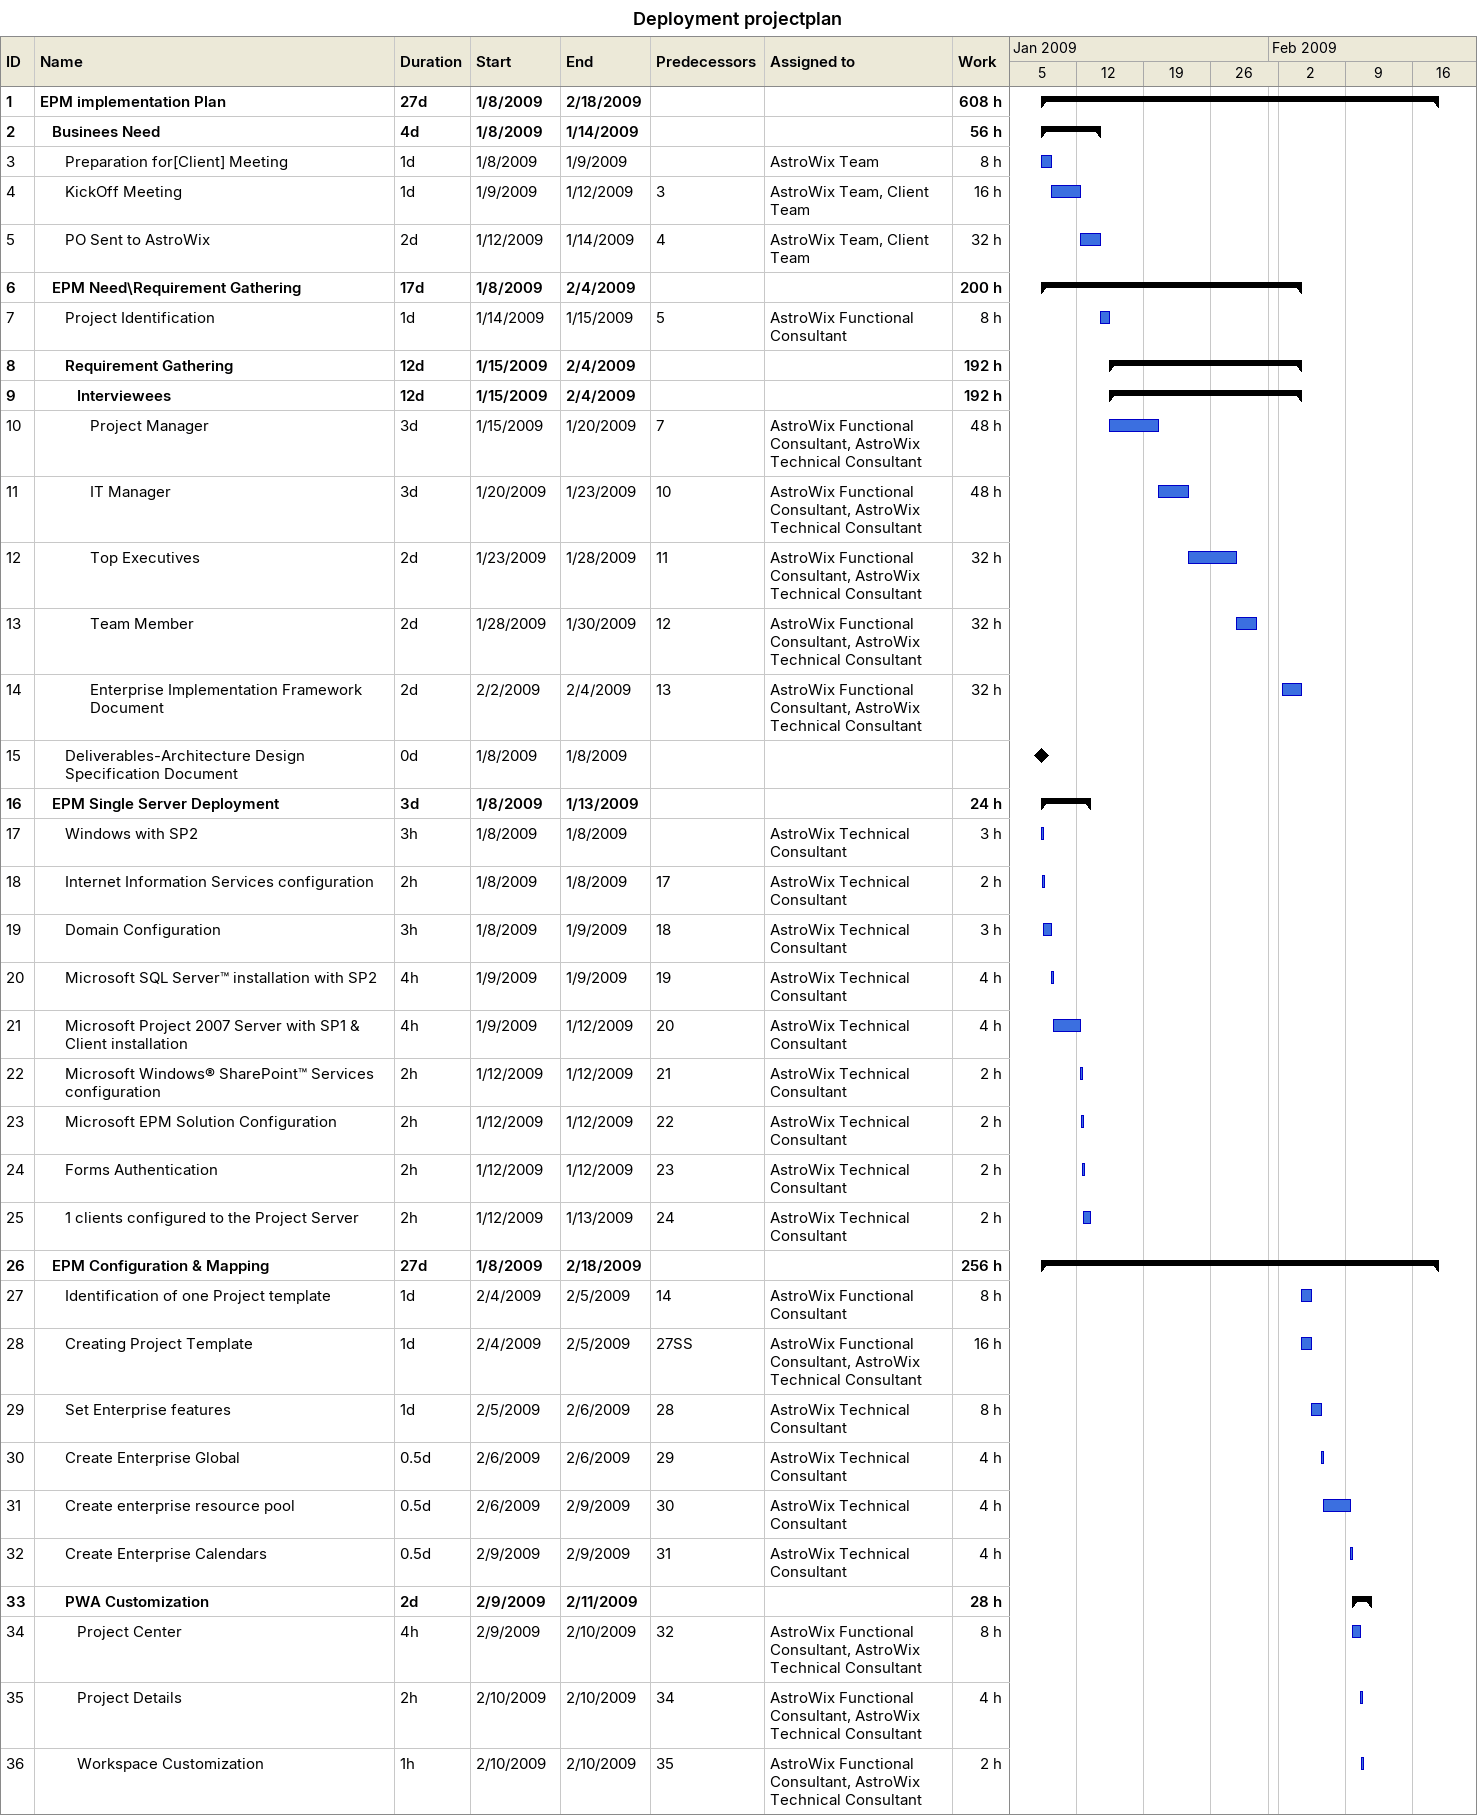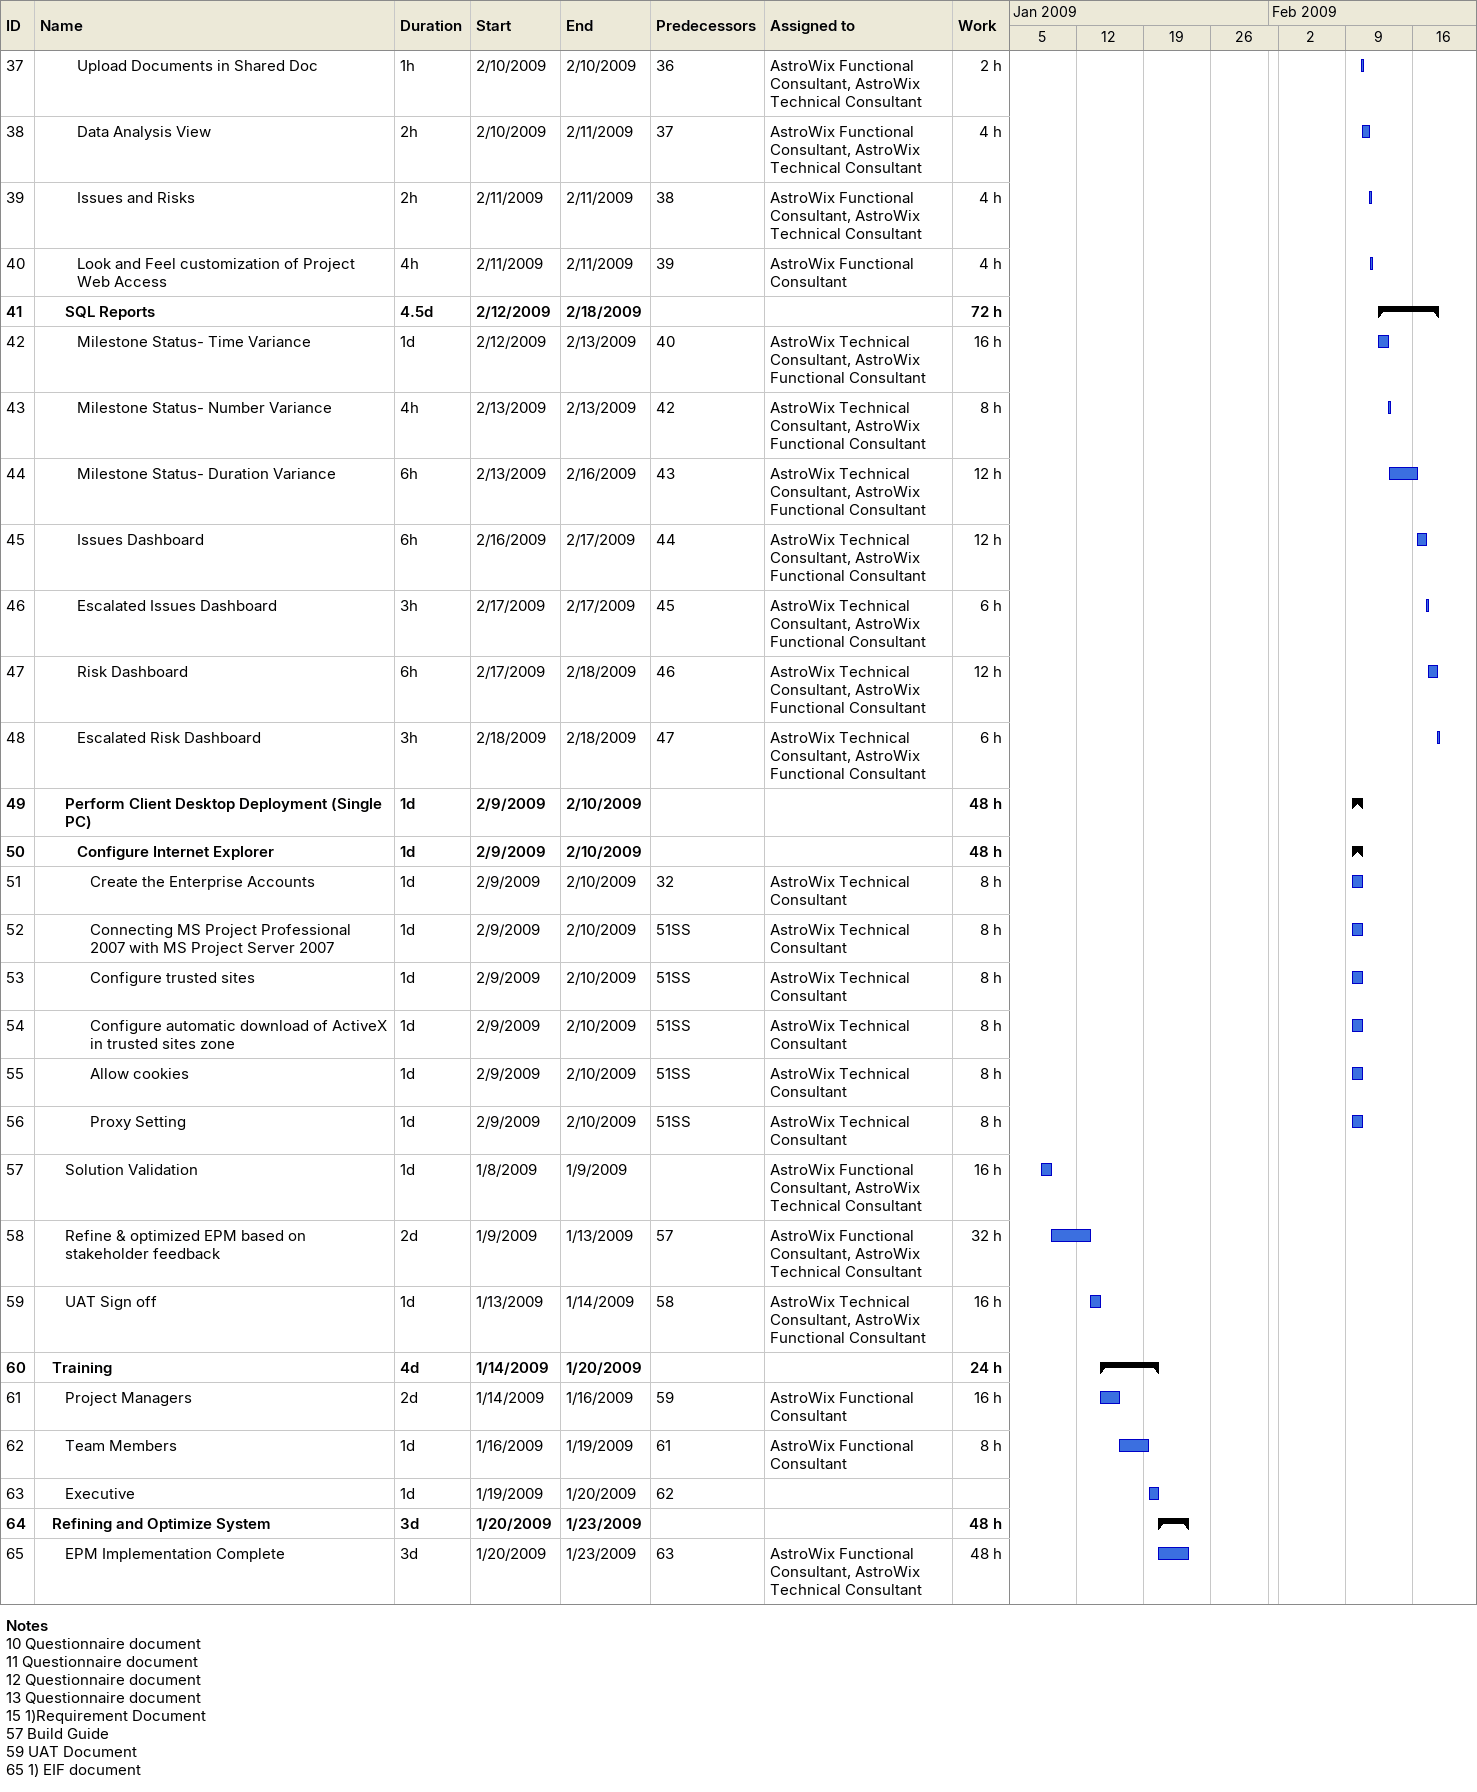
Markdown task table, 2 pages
Deployment projectplan

| ID | Level | Task | Duration | Start | Finish | Predecessors | Resources | Work (h) |
|---|---|---|---|---|---|---|---|---|
| 1 | 1 | **EPM implementation Plan** | 27d | 2009-01-08 | 2009-02-18 |  |  | 608 |
| 2 | 2 | **Businees Need** | 4d | 2009-01-08 | 2009-01-14 |  |  | 56 |
| 3 | 3 | Preparation for[Client] Meeting | 1d | 2009-01-08 | 2009-01-09 |  | AstroWix Team | 8 |
| 4 | 3 | KickOff Meeting | 1d | 2009-01-09 | 2009-01-12 | 3 | AstroWix Team, Client Team | 16 |
| 5 | 3 | PO Sent to AstroWix | 2d | 2009-01-12 | 2009-01-14 | 4 | AstroWix Team, Client Team | 32 |
| 6 | 2 | **EPM Need\Requirement Gathering** | 17d | 2009-01-08 | 2009-02-04 |  |  | 200 |
| 7 | 3 | Project Identification | 1d | 2009-01-14 | 2009-01-15 | 5 | AstroWix Functional Consultant | 8 |
| 8 | 3 | **Requirement Gathering** | 12d | 2009-01-15 | 2009-02-04 |  |  | 192 |
| 9 | 4 | **Interviewees** | 12d | 2009-01-15 | 2009-02-04 |  |  | 192 |
| 10 | 5 | Project Manager | 3d | 2009-01-15 | 2009-01-20 | 7 | AstroWix Functional Consultant, AstroWix Technical Consultant | 48 |
| 11 | 5 | IT Manager | 3d | 2009-01-20 | 2009-01-23 | 10 | AstroWix Functional Consultant, AstroWix Technical Consultant | 48 |
| 12 | 5 | Top Executives | 2d | 2009-01-23 | 2009-01-28 | 11 | AstroWix Functional Consultant, AstroWix Technical Consultant | 32 |
| 13 | 5 | Team Member | 2d | 2009-01-28 | 2009-01-30 | 12 | AstroWix Functional Consultant, AstroWix Technical Consultant | 32 |
| 14 | 5 | Enterprise Implementation Framework Document | 2d | 2009-02-02 | 2009-02-04 | 13 | AstroWix Functional Consultant, AstroWix Technical Consultant | 32 |
| 15 | 3 | Deliverables-Architecture Design Specification Document | 0d | 2009-01-08 | 2009-01-08 |  |  |  |
| 16 | 2 | **EPM Single Server Deployment** | 3d | 2009-01-08 | 2009-01-13 |  |  | 24 |
| 17 | 3 | Windows with SP2 | 3h | 2009-01-08 | 2009-01-08 |  | AstroWix Technical Consultant | 3 |
| 18 | 3 | Internet Information Services configuration | 2h | 2009-01-08 | 2009-01-08 | 17 | AstroWix Technical Consultant | 2 |
| 19 | 3 | Domain Configuration | 3h | 2009-01-08 | 2009-01-09 | 18 | AstroWix Technical Consultant | 3 |
| 20 | 3 | Microsoft SQL Server™ installation with SP2 | 4h | 2009-01-09 | 2009-01-09 | 19 | AstroWix Technical Consultant | 4 |
| 21 | 3 | Microsoft Project 2007 Server with SP1 & Client installation | 4h | 2009-01-09 | 2009-01-12 | 20 | AstroWix Technical Consultant | 4 |
| 22 | 3 | Microsoft Windows® SharePoint™ Services configuration | 2h | 2009-01-12 | 2009-01-12 | 21 | AstroWix Technical Consultant | 2 |
| 23 | 3 | Microsoft EPM Solution Configuration | 2h | 2009-01-12 | 2009-01-12 | 22 | AstroWix Technical Consultant | 2 |
| 24 | 3 | Forms Authentication | 2h | 2009-01-12 | 2009-01-12 | 23 | AstroWix Technical Consultant | 2 |
| 25 | 3 | 1 clients configured to the Project Server | 2h | 2009-01-12 | 2009-01-13 | 24 | AstroWix Technical Consultant | 2 |
| 26 | 2 | **EPM Configuration & Mapping** | 27d | 2009-01-08 | 2009-02-18 |  |  | 256 |
| 27 | 3 | Identification of one Project template | 1d | 2009-02-04 | 2009-02-05 | 14 | AstroWix Functional Consultant | 8 |
| 28 | 3 | Creating Project Template | 1d | 2009-02-04 | 2009-02-05 | 27SS | AstroWix Functional Consultant, AstroWix Technical Consultant | 16 |
| 29 | 3 | Set Enterprise features | 1d | 2009-02-05 | 2009-02-06 | 28 | AstroWix Technical Consultant | 8 |
| 30 | 3 | Create Enterprise Global | 0.5d | 2009-02-06 | 2009-02-06 | 29 | AstroWix Technical Consultant | 4 |
| 31 | 3 | Create enterprise resource pool | 0.5d | 2009-02-06 | 2009-02-09 | 30 | AstroWix Technical Consultant | 4 |
| 32 | 3 | Create Enterprise Calendars | 0.5d | 2009-02-09 | 2009-02-09 | 31 | AstroWix Technical Consultant | 4 |
| 33 | 3 | **PWA Customization** | 2d | 2009-02-09 | 2009-02-11 |  |  | 28 |
| 34 | 4 | Project Center | 4h | 2009-02-09 | 2009-02-10 | 32 | AstroWix Functional Consultant, AstroWix Technical Consultant | 8 |
| 35 | 4 | Project Details | 2h | 2009-02-10 | 2009-02-10 | 34 | AstroWix Functional Consultant, AstroWix Technical Consultant | 4 |
| 36 | 4 | Workspace Customization | 1h | 2009-02-10 | 2009-02-10 | 35 | AstroWix Functional Consultant, AstroWix Technical Consultant | 2 |
| 37 | 4 | Upload Documents in Shared Doc | 1h | 2009-02-10 | 2009-02-10 | 36 | AstroWix Functional Consultant, AstroWix Technical Consultant | 2 |
| 38 | 4 | Data Analysis View | 2h | 2009-02-10 | 2009-02-11 | 37 | AstroWix Functional Consultant, AstroWix Technical Consultant | 4 |
| 39 | 4 | Issues and Risks | 2h | 2009-02-11 | 2009-02-11 | 38 | AstroWix Functional Consultant, AstroWix Technical Consultant | 4 |
| 40 | 4 | Look and Feel customization of Project Web Access | 4h | 2009-02-11 | 2009-02-11 | 39 | AstroWix Functional Consultant | 4 |
| 41 | 3 | **SQL Reports** | 4.5d | 2009-02-12 | 2009-02-18 |  |  | 72 |
| 42 | 4 | Milestone Status- Time Variance | 1d | 2009-02-12 | 2009-02-13 | 40 | AstroWix Technical Consultant, AstroWix Functional Consultant | 16 |
| 43 | 4 | Milestone Status- Number Variance | 4h | 2009-02-13 | 2009-02-13 | 42 | AstroWix Technical Consultant, AstroWix Functional Consultant | 8 |
| 44 | 4 | Milestone Status- Duration Variance | 6h | 2009-02-13 | 2009-02-16 | 43 | AstroWix Technical Consultant, AstroWix Functional Consultant | 12 |
| 45 | 4 | Issues Dashboard | 6h | 2009-02-16 | 2009-02-17 | 44 | AstroWix Technical Consultant, AstroWix Functional Consultant | 12 |
| 46 | 4 | Escalated Issues Dashboard | 3h | 2009-02-17 | 2009-02-17 | 45 | AstroWix Technical Consultant, AstroWix Functional Consultant | 6 |
| 47 | 4 | Risk Dashboard | 6h | 2009-02-17 | 2009-02-18 | 46 | AstroWix Technical Consultant, AstroWix Functional Consultant | 12 |
| 48 | 4 | Escalated Risk Dashboard | 3h | 2009-02-18 | 2009-02-18 | 47 | AstroWix Technical Consultant, AstroWix Functional Consultant | 6 |
| 49 | 3 | **Perform Client Desktop Deployment (Single PC)** | 1d | 2009-02-09 | 2009-02-10 |  |  | 48 |
| 50 | 4 | **Configure Internet Explorer** | 1d | 2009-02-09 | 2009-02-10 |  |  | 48 |
| 51 | 5 | Create the Enterprise Accounts | 1d | 2009-02-09 | 2009-02-10 | 32 | AstroWix Technical Consultant | 8 |
| 52 | 5 | Connecting MS Project Professional 2007 with MS Project Server 2007 | 1d | 2009-02-09 | 2009-02-10 | 51SS | AstroWix Technical Consultant | 8 |
| 53 | 5 | Configure trusted sites | 1d | 2009-02-09 | 2009-02-10 | 51SS | AstroWix Technical Consultant | 8 |
| 54 | 5 | Configure automatic download of ActiveX in trusted sites zone | 1d | 2009-02-09 | 2009-02-10 | 51SS | AstroWix Technical Consultant | 8 |
| 55 | 5 | Allow cookies | 1d | 2009-02-09 | 2009-02-10 | 51SS | AstroWix Technical Consultant | 8 |
| 56 | 5 | Proxy Setting | 1d | 2009-02-09 | 2009-02-10 | 51SS | AstroWix Technical Consultant | 8 |
| 57 | 3 | Solution Validation | 1d | 2009-01-08 | 2009-01-09 |  | AstroWix Functional Consultant, AstroWix Technical Consultant | 16 |
| 58 | 3 | Refine & optimized EPM based on stakeholder feedback | 2d | 2009-01-09 | 2009-01-13 | 57 | AstroWix Functional Consultant, AstroWix Technical Consultant | 32 |
| 59 | 3 | UAT Sign off | 1d | 2009-01-13 | 2009-01-14 | 58 | AstroWix Technical Consultant, AstroWix Functional Consultant | 16 |
| 60 | 2 | **Training** | 4d | 2009-01-14 | 2009-01-20 |  |  | 24 |
| 61 | 3 | Project Managers | 2d | 2009-01-14 | 2009-01-16 | 59 | AstroWix Functional Consultant | 16 |
| 62 | 3 | Team Members | 1d | 2009-01-16 | 2009-01-19 | 61 | AstroWix Functional Consultant | 8 |
| 63 | 3 | Executive | 1d | 2009-01-19 | 2009-01-20 | 62 |  |  |
| 64 | 2 | **Refining and Optimize System** | 3d | 2009-01-20 | 2009-01-23 |  |  | 48 |
| 65 | 3 | EPM Implementation Complete | 3d | 2009-01-20 | 2009-01-23 | 63 | AstroWix Functional Consultant, AstroWix Technical Consultant | 48 |

Notes
- 10: Questionnaire document
- 11: Questionnaire document
- 12: Questionnaire document
- 13: Questionnaire document
- 15: 1)Requirement Document
- 57: Build Guide
- 59: UAT Document
- 65: 1) EIF document
